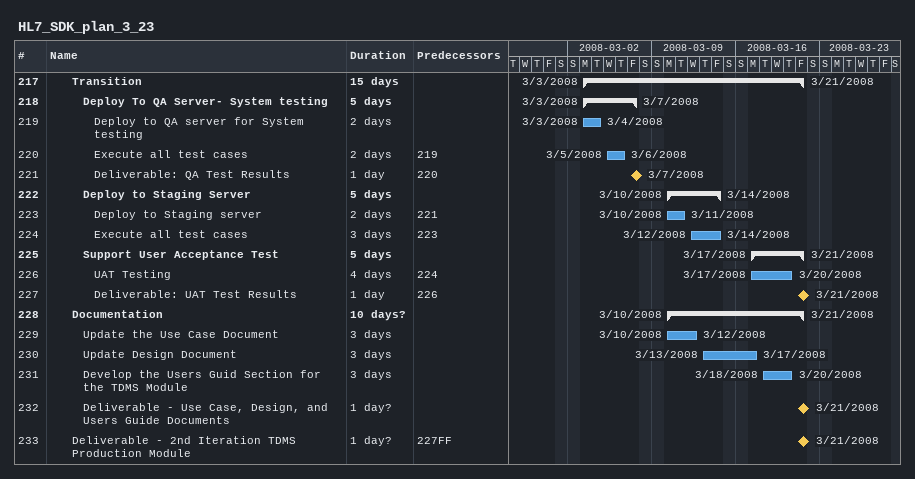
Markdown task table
HL7_SDK_plan_3_23

| ID | Level | Task | Duration | Start | Finish | Predecessors |
|---|---|---|---|---|---|---|
| 217 | 3 | **Transition** | 15d | 2008-03-03 | 2008-03-21 |  |
| 218 | 4 | **Deploy To QA Server- System testing** | 5d | 2008-03-03 | 2008-03-07 |  |
| 219 | 5 | Deploy to QA server for System testing | 2d | 2008-03-03 | 2008-03-04 |  |
| 220 | 5 | Execute all test cases | 2d | 2008-03-05 | 2008-03-06 | 219 |
| 221 | 5 | Deliverable: QA Test Results | 1d | 2008-03-07 | 2008-03-07 | 220 |
| 222 | 4 | **Deploy to Staging Server** | 5d | 2008-03-10 | 2008-03-14 |  |
| 223 | 5 | Deploy to Staging server | 2d | 2008-03-10 | 2008-03-11 | 221 |
| 224 | 5 | Execute all test cases | 3d | 2008-03-12 | 2008-03-14 | 223 |
| 225 | 4 | **Support User Acceptance Test** | 5d | 2008-03-17 | 2008-03-21 |  |
| 226 | 5 | UAT Testing | 4d | 2008-03-17 | 2008-03-20 | 224 |
| 227 | 5 | Deliverable: UAT Test Results | 1d | 2008-03-21 | 2008-03-21 | 226 |
| 228 | 3 | **Documentation** | 10d? | 2008-03-10 | 2008-03-21 |  |
| 229 | 4 | Update the Use Case Document | 3d | 2008-03-10 | 2008-03-12 |  |
| 230 | 4 | Update Design Document | 3d | 2008-03-13 | 2008-03-17 |  |
| 231 | 4 | Develop the Users Guid Section for the TDMS Module | 3d | 2008-03-18 | 2008-03-20 |  |
| 232 | 4 | Deliverable - Use Case, Design, and Users Guide Documents | 1d? | 2008-03-21 | 2008-03-21 |  |
| 233 | 3 | Deliverable - 2nd Iteration TDMS Production Module | 1d? | 2008-03-21 | 2008-03-21 | 227FF |
